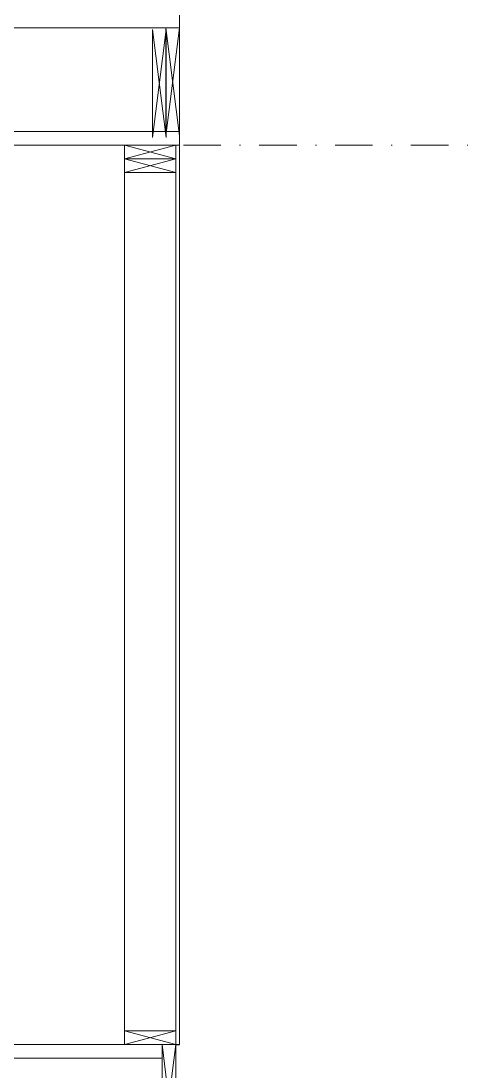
# Model space of a CAD drawing. Extents: x 4834 to 83801, y -13735 to 32221.
# Drawn here: x 13883.8 to 13932.5, y -12499.4 to -12387.3 of the extents above; entities that cross this region are included whole.
import ezdxf

# ---------------------------------------------------------------- set-up
doc = ezdxf.new("R2010")
doc.units = 0
doc.header["$LTSCALE"] = 8
doc.header["$MEASUREMENT"] = 0
doc.linetypes.add('DASHDOT', pattern=[1, 0.5, -0.25, 0, -0.25])
doc.linetypes.add('HIDDEN', pattern=[0.375, 0.25, -0.125])
doc.layers.add('$1$DETAIL', color=1, linetype='Continuous')
doc.layers.add('ELEVATION', color=7, linetype='Continuous', lineweight=25, true_color=0xdda54b)
doc.layers.add('level', color=7, linetype='HIDDEN', lineweight=15, true_color=0x987172)

msp = doc.modelspace()

# ---------------------------------------------------------------- linework, layer by layer
at = {"layer": '$1$DETAIL', "lineweight": 0}
for p, q in [((13898.88529, -12496.53771), (13900.34282, -12508.53771)), ((13898.88529, -12508.53771), (13900.34282, -12496.53771))]:
    msp.add_line(p, q, dxfattribs=at)
at = {"layer": '$1$DETAIL'}
msp.add_line((13900.34282, -12496.53771), (13900.75208, -12496.53771), dxfattribs=at)
at = {"layer": '$1$DETAIL', "lineweight": 0}
msp.add_lwpolyline([(13900.34282, -12508.53771), (13898.88529, -12508.53771), (13898.88529, -12496.53771), (13900.34282, -12496.53771)], close=True, dxfattribs=at)
at = {"layer": 'ELEVATION', "color": 6, "linetype": 'Continuous', "lineweight": 0}
for p, q in [((13900.75208, -12496.53771), (13900.75208, -12270.62177)), ((13900.75208, -12387.99524), (13253.25208, -12387.99524)), ((13253.25208, -12399.08018), (13900.75208, -12399.08018)), ((13894.87708, -12400.53771), (13834.97038, -12400.53771)), ((13894.87708, -12400.53771), (13894.87708, -12496.53771)), ((13900.50208, -12400.53771), (13894.87708, -12400.53771)), ((13900.34282, -12508.53771), (13900.34282, -12400.53771)), ((13877.43824, -12496.53771), (13894.87708, -12496.53771)), ((13894.87708, -12496.53771), (13900.34282, -12496.53771))]:
    msp.add_line(p, q, dxfattribs=at)
msp.add_lwpolyline([(13253.25208, -12400.53771), (13900.75208, -12400.53771), (13900.75208, -12386.53771), (13253.25208, -12386.53771)], close=True, dxfattribs=at)
for points in [[(13897.86, -12399.69132), (13897.86, -12388.17683)], [(13899.31753, -12399.69132), (13897.86, -12388.17683)], [(13897.86, -12399.69132), (13899.31753, -12388.17683)], [(13899.29455, -12399.50974), (13899.29455, -12387.99524)], [(13900.75208, -12399.50974), (13899.29455, -12387.99524)], [(13899.29455, -12399.50974), (13900.75208, -12387.99524)], [(13899.31753, -12388.17683), (13899.31753, -12399.69132)], [(13900.75208, -12387.99524), (13900.75208, -12399.50974)], [(13900.34282, -12401.99524), (13894.87708, -12400.53771)], [(13894.87708, -12401.99524), (13900.34282, -12400.53771)], [(13900.34282, -12400.53771), (13894.87708, -12400.53771)], [(13900.75208, -12400.53771), (13900.75208, -12496.53771)], [(13900.34282, -12401.99524), (13894.87708, -12401.99524)], [(13900.34282, -12403.45277), (13894.87708, -12401.99524)], [(13894.87708, -12403.45277), (13900.34282, -12401.99524)], [(13900.34282, -12401.99524), (13894.87708, -12401.99524)], [(13900.34282, -12403.45277), (13894.87708, -12403.45277)], [(13894.87708, -12496.53771), (13894.87708, -12495.08018)], [(13894.87708, -12495.08018), (13900.34282, -12495.08018)], [(13900.34282, -12496.53771), (13894.87708, -12495.08018)], [(13894.87708, -12496.53771), (13900.34282, -12495.08018)], [(13899.01029, -12496.53771), (13192.59538, -12496.53771)], [(13900.34282, -12496.53771), (13894.87708, -12496.53771)], [(13192.59538, -12497.99524), (13898.86453, -12497.99524)]]:
    msp.add_lwpolyline(points, dxfattribs=at)
at = {"layer": 'level', "linetype": 'DASHDOT', "lineweight": 0}
msp.add_line((13107.37829, -12400.53771), (14033.81446, -12400.53771), dxfattribs=at)

doc.saveas('drawing.dxf')
